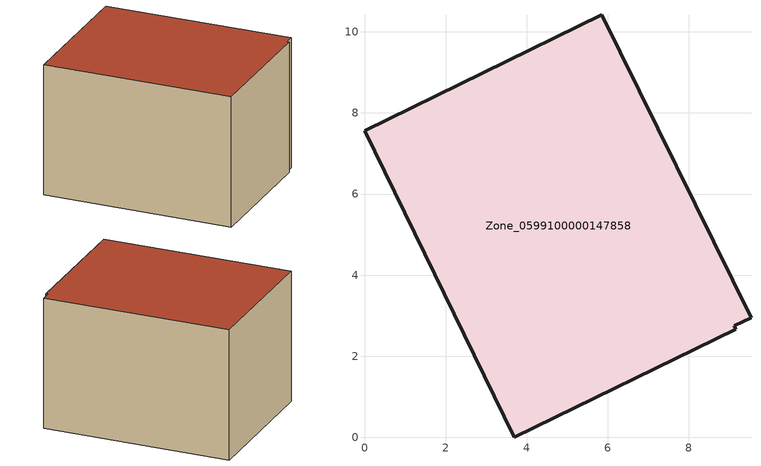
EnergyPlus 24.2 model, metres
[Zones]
Zone_0599100000147858
 floor ground (C_G): 9.53,2.95 9.12,2.75 9.16,2.66 3.7,0 0,7.57 5.85,10.42 z0
 wall outside (C_F): 9.53,2.95 5.85,10.42 0,7.57 3.7,0 9.16,2.66 9.12,2.75 9.53,2.95 z0:5.88
 roof outside (C_R): 9.12,2.75 9.53,2.95 5.85,10.42 0,7.57 3.7,0 9.16,2.66 z5.88
[BUILDING]
Pand.0599100000147858: North Axis=0; Terrain=City; Loads Convergence Tolerance Value=0.04; Temperature Convergence Tolerance Value=0.4; Solar Distribution=FullExterior; Maximum Number of Warmup Days=25; Minimum Number of Warmup Days=1
[Site:Location]
Rotterdam.The.Hague.AP_ZH_NLD Design_Conditions: Latitude=51.96; Longitude=4.45; Time Zone=1; Elevation=-4.5
[SITE:GROUNDTEMPERATURE:BUILDINGSURFACE]
18, 18, 18, 18, 18, 18, 18, 18, 18, 18, 18, 18
[MATERIAL] Thermal Absorptance=0.9; Solar Absorptance=0.7; Visible Absorptance=0.7
Name | Roughness | Thickness | Conductivity | Density | Specific Heat
G.TC.1946-1964 | MediumSmooth | 0.15 | 1 | 540 | 1210
F.TC.1946-1964 | Rough | 0.3 | 0.857143 | 1920 | 840
R.TC.1946-1964 | MediumRough | 0.2 | 0.235294 | 1500 | 1000
[CONSTRUCTION]
C_G: G.TC.1946-1964
C_F: F.TC.1946-1964
C_R: R.TC.1946-1964
[ZONE]
Zone_0599100000147858: Type=1; Multiplier=1; Ceiling Height=Autocalculate; Volume=Autocalculate; Floor Area=autocalculate; Part of Total Floor Area=Yes
[ZONEINFILTRATION:DESIGNFLOWRATE]
Infil_Zone_0599100000147858: Zone or ZoneList or Space or SpaceList=Zone_0599100000147858; Schedule=AlwaysOn; Design Flow Rate Calculation Method=Flow/Area; Flow Rate per Floor Area=0.003; Constant Term Coefficient=1; Temperature Term Coefficient=0; Velocity Term Coefficient=0; Velocity Squared Term Coefficient=0
[HVACTEMPLATE:ZONE:IDEALLOADSAIRSYSTEM]
Zone_0599100000147858: Maximum Heating Supply Air Temperature=50; Minimum Cooling Supply Air Temperature=13; Maximum Heating Supply Air Humidity Ratio=0.0156; Minimum Cooling Supply Air Humidity Ratio=0.0077; Heating Limit=NoLimit; Cooling Limit=NoLimit; Dehumidification Control Type=ConstantSensibleHeatRatio; Cooling Sensible Heat Ratio=0.7; Dehumidification Setpoint=60; Humidification Control Type=None; Humidification Setpoint=30; Outdoor Air Method=None; Outdoor Air Flow Rate per Person=0.00944; Outdoor Air Flow Rate per Zone Floor Area=0; Outdoor Air Flow Rate per Zone=0; Demand Controlled Ventilation Type=None; Outdoor Air Economizer Type=NoEconomizer; Heat Recovery Type=None; Sensible Heat Recovery Effectiveness=0.7; Latent Heat Recovery Effectiveness=0.65
[ZONECONTROL:THERMOSTAT]
ThermostatControl_Zone_0599100000147858: Zone or ZoneList=Zone_0599100000147858; Control Type Schedule=DualSetpointControlType; Control 1=Thermostat_Zone_0599100000147858; Temperature Difference Between Cutout And Setpoint=0
[THERMOSTATSETPOINT:DUALSETPOINT]
Thermostat_Zone_0599100000147858: Heating Setpoint Temperature Schedule=HeatingSetpoint_Zone_0599100000147858; Cooling Setpoint Temperature Schedule=CoolingSetpoint_Zone_0599100000147858
[SCHEDULE:COMPACT]
HeatingSetpoint_Zone_0599100000147858: Through: 12/31, For: AllDays, Until: 24:00, 21
CoolingSetpoint_Zone_0599100000147858: Through: 12/31, For: AllDays, Until: 24:00, 24
DualSetpointControlType: Through: 12/31, For: AllDays, Until: 24:00, 4
AlwaysOn: Through: 12/31, For: AllDays, Until: 24:00, 1
